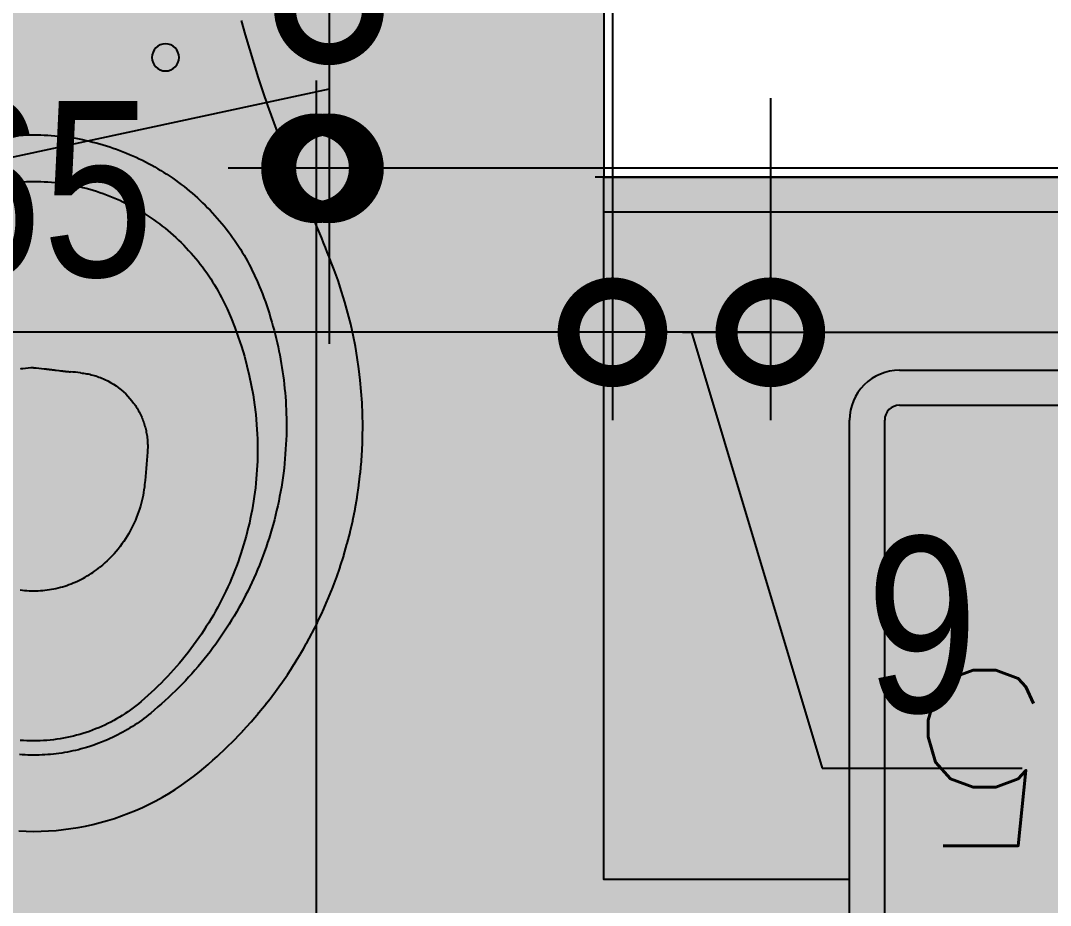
# Model space of a CAD drawing. Header units: metres. Extents: x -23 to 570, y -25 to 184.
# Drawn here: x 83.563 to 84.149, y 2.43 to 2.934 of the extents above; entities that cross this region are included whole.
import ezdxf

# ---------------------------------------------------------------- set-up
doc = ezdxf.new("R2010")
doc.units = ezdxf.units.M
doc.header["$LTSCALE"] = 0.1
doc.linetypes.add('DUPLEX SUPERIOR$0$DASHEDX2', pattern=[1.5, 1, -0.5])
for name, color, linetype in [('ARQ-DIM', 2, 'Continuous'), ('DUPLEX SUPERIOR$0$1', 232, 'DUPLEX SUPERIOR$0$DASHEDX2'), ('DUPLEX SUPERIOR$0$11-DUO-ATC TORRE A$0$GG-SA0T02', 2, 'Continuous'), ('DUPLEX SUPERIOR$0$4', 2, 'Continuous'), ('DUPLEX SUPERIOR$0$ARQ-ALV ACAB', 4, 'Continuous'), ('DUPLEX SUPERIOR$0$ARQ-ALV OSSO', 5, 'Continuous'), ('DUPLEX SUPERIOR$0$ARQ-HID', 7, 'Continuous')]:
    doc.layers.add(name, color=color, linetype=linetype)
doc.layers.add('DUPLEX SUPERIOR$0$ARQ-FORRO', color=9, linetype='Continuous', lineweight=5)
doc.styles.add('Adesa', font='ARIALN.TTF')
doc.styles.add('DUPLEX SUPERIOR$0$11-DUO-ATC TORRE A$0$09_GGP274BSSAAPTELHT1$0$GG-STYLE', font='romans.shx')
doc.dimstyles.new('ADESA 1-0050', dxfattribs={"dimtxt": 0.1, "dimasz": 0.1, "dimexe": 0.05, "dimexo": 0.05, "dimgap": 0.03, "dimtad": 1, "dimdec": 1, "dimlfac": 100, "dimzin": 12, "dimtxsty": 'Adesa', "dimblk": 'DOTSMALL', "dimcen": 1, "dimdle": 0.05, "dimclrd": 1, "dimclre": 1, "dimclrt": 256, "dimazin": 3, "dimtm": 1e-09, "dimtfac": 1, "dimtdec": 1, "dimtmove": 1, "dimatfit": 0, "dimldrblk": 'DOTSMALL', "dimfxl": 0.8, "dimtvp": 2, "dimtolj": 1, "dimtzin": 0, "dimarcsym": 0})

# ---------------------------------------------------------------- blocks, each defined once
blk = doc.blocks.new('DUPLEX SUPERIOR$0$ARQ-HID-BACIA CX')
for points in [[(-0.6624, 0.00852), (-0.66258, 0.00426), (-0.66264, 0), (-0.66258, -0.00426), (-0.6624, -0.00852), (-0.66209, -0.01277), (-0.66166, -0.01701), (-0.66111, -0.02123), (-0.66043, -0.02544), (-0.65964, -0.02963), (-0.65872, -0.0338), (-0.65769, -0.03793), (-0.65653, -0.04204), (-0.65526, -0.04611), (-0.65388, -0.05014), (-0.65238, -0.05413), (-0.65076, -0.05808), (-0.64903, -0.06198), (-0.64719, -0.06583), (-0.64524, -0.06963), (-0.64319, -0.07337), (-0.64103, -0.07705), (-0.63876, -0.08067), (-0.63639, -0.08422), (-0.63393, -0.08771), (-0.63136, -0.09112), (-0.6287, -0.09446), (-0.62662, -0.09695), (-0.62452, -0.09942), (-0.62429, -0.09969), (-0.62215, -0.10213), (-0.61998, -0.10453), (-0.61974, -0.1048), (-0.6153, -0.10953), (-0.61505, -0.10978), (-0.61049, -0.11439), (-0.61024, -0.11464), (-0.6079, -0.1169), (-0.60554, -0.11913), (-0.60529, -0.11937), (-0.60048, -0.12373), (-0.60022, -0.12397), (-0.5953, -0.1282), (-0.59502, -0.12842), (-0.59252, -0.13049), (-0.58999, -0.13252), (-0.58971, -0.13274), (-0.58716, -0.13474), (-0.58457, -0.1367), (-0.58429, -0.13691), (-0.58168, -0.13884), (-0.57904, -0.14074), (-0.57876, -0.14094), (-0.5761, -0.1428), (-0.57341, -0.14462), (-0.57312, -0.14482), (-0.57041, -0.1466), (-0.56767, -0.14835), (-0.56738, -0.14854), (-0.56462, -0.15025), (-0.56185, -0.15192), (-0.56154, -0.15211), (-0.55874, -0.15374), (-0.55592, -0.15534), (-0.55561, -0.15552), (-0.54991, -0.15859), (-0.54959, -0.15876), (-0.54671, -0.16024), (-0.54381, -0.16169), (-0.54348, -0.16185), (-0.53764, -0.16461), (-0.5373, -0.16477), (-0.53138, -0.16737), (-0.53103, -0.16752), (-0.52506, -0.16996), (-0.5247, -0.1701), (-0.51866, -0.17238), (-0.5183, -0.17251), (-0.51221, -0.17462), (-0.51184, -0.17475), (-0.5057, -0.17669), (-0.50533, -0.1768), (-0.49913, -0.17858), (-0.49875, -0.17869), (-0.49251, -0.1803), (-0.49214, -0.18039), (-0.48586, -0.18183), (-0.48548, -0.18191), (-0.47915, -0.18319), (-0.47878, -0.18326), (-0.47243, -0.18436), (-0.47204, -0.18442), (-0.46566, -0.18535), (-0.46528, -0.1854), (-0.45888, -0.18615), (-0.4585, -0.18619), (-0.45528, -0.1865), (-0.45207, -0.18677), (-0.4517, -0.1868), (-0.44526, -0.18721), (-0.44488, -0.18723), (-0.44165, -0.18736), (-0.43843, -0.18746), (-0.43806, -0.18747), (-0.43155, -0.18753), (-0.42506, -0.18742), (-0.41858, -0.18716), (-0.41211, -0.18672), (-0.40566, -0.18612), (-0.39923, -0.18536), (-0.39282, -0.18444), (-0.38645, -0.18335), (-0.3801, -0.18211), (-0.37379, -0.1807), (-0.36751, -0.17913), (-0.36128, -0.1774), (-0.35509, -0.17551), (-0.34895, -0.17347), (-0.34286, -0.17126), (-0.33812, -0.16942, 0.011149), (-0.29584, -0.15194), (-0.28804, -0.14857), (-0.28026, -0.14532), (-0.27251, -0.14221), (-0.26479, -0.13922), (-0.25707, -0.13635), (-0.24931, -0.13356), (-0.24148, -0.13086), (-0.23351, -0.12822), (-0.22532, -0.12562), (-0.21715, -0.12313), (-0.20903, -0.12077), (-0.2008, -0.11849)], [(-0.39861, 0, 0.006359), (-0.39916, 0.00607), (-0.39919, 0.00636), (-0.39922, 0.00664), (-0.39928, 0.00718), (-0.39931, 0.00746)], [(-0.39861, 0, -0.006359), (-0.39916, -0.00607), (-0.39919, -0.00636), (-0.39922, -0.00664), (-0.39928, -0.00718), (-0.39931, -0.00746), (-0.39934, -0.00773), (-0.39941, -0.00829), (-0.39944, -0.00857), (-0.3995, -0.00912), (-0.39954, -0.0094), (-0.3996, -0.00997), (-0.39964, -0.01025), (-0.39971, -0.01083), (-0.39982, -0.01169), (-0.39989, -0.01228), (-0.39997, -0.01288), (-0.40016, -0.01436), (-0.40028, -0.01536), (-0.40035, -0.01588), (-0.40041, -0.01639), (-0.40047, -0.01691), (-0.40053, -0.0174), (-0.40059, -0.01789), (-0.40065, -0.01839), (-0.4007, -0.01889), (-0.40076, -0.01939), (-0.40081, -0.0199), (-0.40087, -0.02042), (-0.40092, -0.02094)], [(-0.40149, -0.02671, 0.000598), (-0.40092, -0.02094)], [(-0.40149, -0.02671), (-0.40159, -0.0276), (-0.4017, -0.02846), (-0.40183, -0.02933), (-0.40198, -0.0302), (-0.40215, -0.03107), (-0.40234, -0.03195), (-0.40254, -0.03282), (-0.40277, -0.0337), (-0.40302, -0.03457), (-0.40328, -0.03544), (-0.40357, -0.03631), (-0.40387, -0.03718), (-0.40419, -0.03804), (-0.40453, -0.0389), (-0.40489, -0.03975), (-0.40527, -0.04059), (-0.40608, -0.04225), (-0.40696, -0.04387), (-0.40791, -0.04545), (-0.40892, -0.04698), (-0.40999, -0.04845), (-0.41111, -0.04987), (-0.41228, -0.05123), (-0.4135, -0.05252), (-0.41475, -0.05374), (-0.41604, -0.0549), (-0.41736, -0.05598), (-0.4187, -0.057), (-0.41943, -0.05751), (-0.42015, -0.058), (-0.42087, -0.05847), (-0.42159, -0.05892), (-0.42232, -0.05935), (-0.42305, -0.05976), (-0.42378, -0.06016), (-0.42452, -0.06054), (-0.42525, -0.0609), (-0.426, -0.06124), (-0.42674, -0.06157), (-0.42749, -0.06189), (-0.42824, -0.06219), (-0.429, -0.06247), (-0.42976, -0.06274), (-0.43052, -0.063), (-0.43129, -0.06323), (-0.43207, -0.06346), (-0.43284, -0.06367), (-0.43363, -0.06386), (-0.43441, -0.06404), (-0.43521, -0.06421), (-0.43601, -0.06436), (-0.43681, -0.06449), (-0.43762, -0.06461), (-0.43843, -0.06472), (-0.43925, -0.06481), (-0.44008, -0.06488), (-0.44091, -0.06494), (-0.44175, -0.06498), (-0.4426, -0.065), (-0.44358, -0.06501, -0.016113), (-0.44664, -0.06489, -0.008966), (-0.46513, -0.06327), (-0.46667, -0.06309), (-0.4682, -0.06287), (-0.46974, -0.06262), (-0.47128, -0.06234), (-0.47283, -0.06202), (-0.47439, -0.06166), (-0.47595, -0.06126), (-0.47751, -0.06082), (-0.47908, -0.06034), (-0.48064, -0.05982), (-0.48221, -0.05926), (-0.48377, -0.05866), (-0.48534, -0.05802), (-0.48689, -0.05734), (-0.48844, -0.05661), (-0.48999, -0.05584), (-0.49152, -0.05503), (-0.49304, -0.05417), (-0.49455, -0.05328), (-0.49605, -0.05233), (-0.49753, -0.05135), (-0.49898, -0.05033), (-0.50042, -0.04926), (-0.50184, -0.04815), (-0.50323, -0.047), (-0.50459, -0.04581), (-0.50593, -0.04458), (-0.50724, -0.04331), (-0.50852, -0.042), (-0.50976, -0.04065), (-0.51097, -0.03926), (-0.5122, -0.03777)]]:
    blk.add_lwpolyline(points, format="xyb")
for points in [[(-0.26619, 0.00802), (-0.26609, 0.00602), (-0.26601, 0.00401), (-0.26593, 0.00201), (-0.26586, 0), (-0.26593, -0.00201), (-0.26601, -0.00401), (-0.26609, -0.00602), (-0.26619, -0.00802), (-0.2663, -0.01003), (-0.26644, -0.01203), (-0.2666, -0.01403), (-0.2668, -0.01603), (-0.26702, -0.01802), (-0.26729, -0.02001), (-0.26759, -0.02199), (-0.26792, -0.02398), (-0.26828, -0.02595), (-0.26868, -0.02792), (-0.2691, -0.02988), (-0.26955, -0.03184), (-0.27003, -0.03379), (-0.27054, -0.03573), (-0.27107, -0.03767), (-0.27163, -0.0396), (-0.27221, -0.04152), (-0.27282, -0.04343), (-0.27346, -0.04533), (-0.27413, -0.04723), (-0.27482, -0.04911), (-0.27554, -0.05098), (-0.27629, -0.05285), (-0.27707, -0.0547), (-0.27787, -0.05654), (-0.2787, -0.05837), (-0.27956, -0.06018), (-0.28044, -0.06199), (-0.28135, -0.06378), (-0.28228, -0.06555), (-0.28324, -0.06732), (-0.28423, -0.06907), (-0.28523, -0.0708), (-0.28627, -0.07252), (-0.28733, -0.07423), (-0.28841, -0.07592), (-0.28952, -0.07759), (-0.29065, -0.07925), (-0.29181, -0.08089), (-0.29299, -0.08252), (-0.29419, -0.08413), (-0.29542, -0.08572), (-0.29667, -0.08729), (-0.29794, -0.08884), (-0.29923, -0.09038), (-0.30055, -0.09189), (-0.30188, -0.09339), (-0.30324, -0.09487), (-0.30462, -0.09633), (-0.30602, -0.09777), (-0.30744, -0.09918), (-0.30888, -0.10058), (-0.31035, -0.10196), (-0.31183, -0.10331), (-0.31333, -0.10464), (-0.31485, -0.10595), (-0.31639, -0.10724), (-0.31795, -0.10851), (-0.31952, -0.10975), (-0.32112, -0.11097), (-0.32273, -0.11217), (-0.32435, -0.11335), (-0.32599, -0.11451), (-0.32765, -0.11564), (-0.32933, -0.11675), (-0.33102, -0.11783), (-0.33272, -0.11889), (-0.33445, -0.11992), (-0.33619, -0.12092), (-0.33794, -0.12189), (-0.33972, -0.12283), (-0.34151, -0.12374), (-0.34331, -0.12462), (-0.34512, -0.12547), (-0.34695, -0.12631), (-0.34878, -0.12713), (-0.35062, -0.12794), (-0.35246, -0.12874), (-0.3543, -0.12953), (-0.35656, -0.13038), (-0.35882, -0.13123), (-0.36109, -0.13205), (-0.36336, -0.13284), (-0.36565, -0.13361), (-0.36795, -0.13434), (-0.37026, -0.13505), (-0.37257, -0.13573), (-0.37489, -0.13639), (-0.37722, -0.13702), (-0.37956, -0.13763), (-0.3819, -0.13821), (-0.38425, -0.13876), (-0.38661, -0.13928), (-0.38897, -0.13978), (-0.39133, -0.14025), (-0.3937, -0.14069), (-0.39608, -0.14111), (-0.39846, -0.1415), (-0.40085, -0.14186), (-0.40324, -0.1422), (-0.40563, -0.14251), (-0.40803, -0.14279), (-0.41042, -0.14304), (-0.41283, -0.14327), (-0.41523, -0.14347), (-0.41764, -0.14364), (-0.42005, -0.14378), (-0.42246, -0.1439), (-0.42487, -0.14399), (-0.42728, -0.14405), (-0.42969, -0.14408), (-0.4321, -0.14408), (-0.43451, -0.14406), (-0.43693, -0.14403), (-0.43964, -0.14389), (-0.44235, -0.14375), (-0.44506, -0.14359), (-0.44777, -0.14341), (-0.45047, -0.14321), (-0.45318, -0.14297), (-0.45588, -0.1427), (-0.45857, -0.14238), (-0.46126, -0.14202), (-0.46395, -0.14162), (-0.46663, -0.14119), (-0.4693, -0.14071), (-0.47197, -0.14021), (-0.47463, -0.13967), (-0.47728, -0.1391), (-0.47993, -0.13849), (-0.48257, -0.13786), (-0.4852, -0.13719), (-0.48782, -0.13649), (-0.49043, -0.13575), (-0.49304, -0.13498), (-0.49563, -0.13418), (-0.49821, -0.13334), (-0.50078, -0.13247), (-0.50334, -0.13157), (-0.50589, -0.13064), (-0.50843, -0.12967), (-0.51095, -0.12867), (-0.51346, -0.12763), (-0.51596, -0.12657), (-0.51844, -0.12547), (-0.52091, -0.12435), (-0.52336, -0.12319), (-0.5258, -0.122), (-0.52822, -0.12077), (-0.53063, -0.11952), (-0.53302, -0.11824), (-0.5354, -0.11692), (-0.53775, -0.11558), (-0.5401, -0.11421), (-0.54242, -0.1128), (-0.54472, -0.11137), (-0.54701, -0.10991), (-0.54928, -0.10842), (-0.55152, -0.10689), (-0.55375, -0.10534), (-0.55596, -0.10377), (-0.55814, -0.10216), (-0.56031, -0.10052), (-0.56246, -0.09886), (-0.56458, -0.09717), (-0.56668, -0.09546), (-0.56876, -0.09372), (-0.57083, -0.09195), (-0.57286, -0.09016), (-0.57488, -0.08834), (-0.57687, -0.0865), (-0.57884, -0.08463), (-0.58078, -0.08273), (-0.58268, -0.0808), (-0.58456, -0.07884), (-0.58641, -0.07685), (-0.58823, -0.07485), (-0.59003, -0.07282), (-0.59182, -0.07079), (-0.59359, -0.06875), (-0.59537, -0.0667), (-0.59636, -0.06544), (-0.59736, -0.06416), (-0.59835, -0.06288), (-0.59931, -0.06159), (-0.60025, -0.06028), (-0.60116, -0.05896), (-0.60206, -0.05762), (-0.60292, -0.05627), (-0.60377, -0.05491), (-0.6046, -0.05353), (-0.60541, -0.05214), (-0.6062, -0.05074), (-0.60696, -0.04933), (-0.60771, -0.04791), (-0.60843, -0.04647), (-0.60913, -0.04502), (-0.60981, -0.04357), (-0.61046, -0.0421), (-0.61112, -0.04055), (-0.61187, -0.03871), (-0.6127, -0.03657), (-0.61351, -0.03429), (-0.61424, -0.0321), (-0.61483, -0.03021), (-0.6153, -0.02859), (-0.61573, -0.02704), (-0.61613, -0.02548), (-0.61651, -0.02392), (-0.61686, -0.02236), (-0.61719, -0.02078), (-0.6175, -0.01921), (-0.61778, -0.01763), (-0.61804, -0.01604), (-0.61827, -0.01445), (-0.61848, -0.01286), (-0.61867, -0.01126), (-0.61883, -0.00966), (-0.61896, -0.00806), (-0.61907, -0.00646), (-0.61914, -0.00485), (-0.6192, -0.00323), (-0.61924, -0.00161), (-0.61927, 0), (-0.61924, 0.00161), (-0.6192, 0.00323), (-0.61914, 0.00485), (-0.61907, 0.00646), (-0.61896, 0.00806)], [(-0.29274, 0.00808), (-0.29261, 0.00607), (-0.29252, 0.00404), (-0.29247, 0.00202), (-0.29245, 0), (-0.29247, -0.00202), (-0.29252, -0.00404), (-0.29261, -0.00607), (-0.29274, -0.00808), (-0.2929, -0.0101), (-0.29309, -0.01212), (-0.29332, -0.01413), (-0.29359, -0.01613), (-0.29389, -0.01813), (-0.29422, -0.02013), (-0.29459, -0.02212), (-0.29499, -0.0241), (-0.29542, -0.02608), (-0.29589, -0.02805), (-0.2964, -0.03001), (-0.29693, -0.03196), (-0.2975, -0.0339), (-0.2981, -0.03583), (-0.29874, -0.03776), (-0.2994, -0.03967), (-0.3001, -0.04157), (-0.30083, -0.04346), (-0.3016, -0.04534), (-0.30239, -0.0472), (-0.30322, -0.04906), (-0.30407, -0.05089), (-0.30496, -0.05272), (-0.30588, -0.05453), (-0.30683, -0.05632), (-0.3078, -0.0581), (-0.30881, -0.05986), (-0.30985, -0.06161), (-0.31092, -0.06334), (-0.31201, -0.06505), (-0.31314, -0.06674), (-0.31429, -0.06842), (-0.31547, -0.07008), (-0.31668, -0.07172), (-0.31792, -0.07333), (-0.31918, -0.07493), (-0.32047, -0.07651), (-0.32179, -0.07807), (-0.32313, -0.0796), (-0.3245, -0.08112), (-0.32589, -0.08261), (-0.32732, -0.08408), (-0.32876, -0.08552), (-0.33023, -0.08694), (-0.33173, -0.08834), (-0.33324, -0.08972), (-0.33479, -0.09107), (-0.33635, -0.09239), (-0.33794, -0.09369), (-0.33955, -0.09496), (-0.34118, -0.09621), (-0.34284, -0.09743), (-0.34451, -0.09862), (-0.34621, -0.09978), (-0.34792, -0.10092), (-0.34966, -0.10203), (-0.35142, -0.10311), (-0.35319, -0.10416), (-0.35499, -0.10518), (-0.3568, -0.10617), (-0.35863, -0.10713), (-0.36048, -0.10807), (-0.36234, -0.10897), (-0.36513, -0.11024), (-0.3704, -0.11253), (-0.37573, -0.11465), (-0.3811, -0.11662), (-0.38652, -0.11843), (-0.39198, -0.12008), (-0.39747, -0.12156), (-0.40299, -0.12289), (-0.40854, -0.12405), (-0.4141, -0.12505), (-0.41969, -0.12588), (-0.42529, -0.12655), (-0.43089, -0.12705), (-0.4365, -0.12739), (-0.43904, -0.12749), (-0.44157, -0.12756), (-0.44411, -0.12759), (-0.44664, -0.12759), (-0.44918, -0.12756), (-0.45172, -0.12749), (-0.45426, -0.12738), (-0.4568, -0.12725), (-0.45934, -0.12707), (-0.46187, -0.12687), (-0.46441, -0.12663), (-0.46694, -0.12636), (-0.46947, -0.12605), (-0.472, -0.12571), (-0.47452, -0.12533), (-0.47704, -0.12492), (-0.47955, -0.12447), (-0.48206, -0.12399), (-0.48456, -0.12348), (-0.48706, -0.12293), (-0.48955, -0.12235), (-0.49203, -0.12174), (-0.49451, -0.12109), (-0.49697, -0.1204), (-0.49943, -0.11968), (-0.50188, -0.11893), (-0.50432, -0.11815), (-0.50675, -0.11733), (-0.50917, -0.11648), (-0.51157, -0.11559), (-0.51397, -0.11467), (-0.51635, -0.11372), (-0.51872, -0.11274), (-0.52108, -0.11172), (-0.52343, -0.11067), (-0.52576, -0.10959), (-0.52808, -0.10847), (-0.53038, -0.10732), (-0.53266, -0.10615), (-0.53493, -0.10493), (-0.53719, -0.10369), (-0.53943, -0.10242), (-0.54165, -0.10112), (-0.54385, -0.09978), (-0.54604, -0.09841), (-0.5482, -0.09702), (-0.55035, -0.09559), (-0.55248, -0.09414), (-0.55459, -0.09265), (-0.55668, -0.09114), (-0.55875, -0.0896), (-0.56079, -0.08802), (-0.56282, -0.08642), (-0.56482, -0.0848), (-0.5668, -0.08314), (-0.56876, -0.08146), (-0.5707, -0.07975), (-0.57261, -0.07801), (-0.5745, -0.07625), (-0.57637, -0.07446), (-0.57821, -0.07265), (-0.58003, -0.07081), (-0.58182, -0.06894), (-0.58359, -0.06705), (-0.58533, -0.06514), (-0.58704, -0.0632), (-0.58873, -0.06124), (-0.58995, -0.05979), (-0.59113, -0.0583), (-0.59229, -0.0568), (-0.59341, -0.05526), (-0.5945, -0.05371), (-0.59557, -0.05213), (-0.5966, -0.05054), (-0.59759, -0.04892), (-0.59856, -0.04728), (-0.59949, -0.04562), (-0.60038, -0.04395), (-0.60125, -0.04225), (-0.60208, -0.04054), (-0.60287, -0.03881), (-0.60363, -0.03707), (-0.60435, -0.03531), (-0.60504, -0.03353), (-0.60569, -0.03175), (-0.60631, -0.02994), (-0.60689, -0.02813), (-0.60743, -0.02631), (-0.60794, -0.02447), (-0.60841, -0.02263), (-0.60884, -0.02077), (-0.60923, -0.01891), (-0.60959, -0.01704), (-0.60991, -0.01517), (-0.61019, -0.01328), (-0.61044, -0.0114), (-0.61065, -0.0095), (-0.61082, -0.00761), (-0.61095, -0.00571), (-0.61104, -0.00381), (-0.6111, -0.0019), (-0.61112, 0), (-0.6111, 0.0019), (-0.61104, 0.00381), (-0.61095, 0.00571), (-0.61082, 0.00761)], [(-0.52514, 0.00769), (-0.52529, 0.00642), (-0.52541, 0.00515), (-0.52551, 0.00387), (-0.52558, 0.0026), (-0.52562, 0.00132), (-0.52564, 0), (-0.52562, -0.00132), (-0.52558, -0.0026), (-0.52551, -0.00387), (-0.52541, -0.00515), (-0.52529, -0.00642), (-0.52514, -0.00769), (-0.52496, -0.00895), (-0.52475, -0.01022), (-0.52452, -0.01148), (-0.52425, -0.01274), (-0.52396, -0.01399), (-0.52365, -0.01523), (-0.5233, -0.01647), (-0.52293, -0.01771), (-0.52254, -0.01893), (-0.52211, -0.02015), (-0.52167, -0.02135), (-0.52119, -0.02255), (-0.52069, -0.02373), (-0.52017, -0.02491), (-0.51962, -0.02606), (-0.51905, -0.02721), (-0.51845, -0.02834), (-0.51784, -0.02946), (-0.5172, -0.03055), (-0.51654, -0.03164), (-0.51587, -0.0327), (-0.51517, -0.03375), (-0.51446, -0.03478), (-0.51373, -0.03579), (-0.51298, -0.03678), (-0.5122, -0.03778)]]:
    blk.add_lwpolyline(points)
at = {"ltscale": 0.0005513}
blk.add_lwpolyline([(-0.39861, 0), (-0.3985, 0)], dxfattribs=at)
blk.add_lwpolyline([(-0.21411, -0.07516, 1), (-0.22955, -0.07516, 1)], format="xyb", close=True)
blk = doc.blocks.new('DUPLEX SUPERIOR$0$ARQ-HID-CUBA Q')
for points in [[(-0.1816, 0), (0.1816, 0)], [(-0.1816, -0.11), (0.1816, -0.11)], [(-0.1816, -0.13), (0.1816, -0.13)], [(-0.21, -0.5016), (-0.21, -0.1384)], [(-0.19, -0.5016), (-0.19, -0.1384)], [(-0.21, -0.4), (-0.31, -0.4)]]:
    blk.add_lwpolyline(points)
for radius in [0.0284, 0.0084]:
    blk.add_arc((-0.1816, -0.1384), radius, 90, 180)
blk = doc.blocks.new('DUPLEX SUPERIOR$0$planta duplex inferior tipo 1')
at = {"layer": 'DUPLEX SUPERIOR$0$ARQ-FORRO'}
h = blk.add_hatch(color=256, dxfattribs=at)
h.dxf.hatch_style = 1
h.paths.add_polyline_path([(4.63491, 1.45), (6.05497, 1.45), (6.05497, 0.35991), (5.27493, 0.35991), (5.27493, 0.06991), (4.63491, 0.06991)])
at = {"layer": 'DUPLEX SUPERIOR$0$ARQ-ALV ACAB'}
blk.add_lwpolyline([(4.46491, 1.575), (4.46498, 1.60497), (4.63498, 1.60497), (4.63491, 1.55), (4.68493, 1.55), (4.68493, 1.45), (4.63491, 1.45), (4.63491, 0.06991), (5.27493, 0.06991), (5.27493, 0.35991), (6.05497, 0.35991), (6.05497, 1.45), (5.35493, 1.45), (5.35493, 1.55), (6.20497, 1.55), (6.20497, 0.06991)], dxfattribs=at)
at = {"layer": 'DUPLEX SUPERIOR$0$ARQ-ALV OSSO'}
blk.add_lwpolyline([(5.39489, 1.545), (5.35989, 1.545), (5.35989, 1.455), (6.05997, 1.455), (6.05997, 0.35491), (5.27993, 0.35491), (5.27993, 0.06491), (4.62991, 0.06491), (4.62991, 1.455), (4.67993, 1.455), (4.67993, 1.545), (4.62991, 1.545)], dxfattribs=at)
at = {"layer": 'DUPLEX SUPERIOR$0$ARQ-FORRO'}
blk.add_lwpolyline([(4.63491, 1.45), (6.05497, 1.45), (6.05497, 0.35991), (5.27493, 0.35991), (5.27493, 0.06991), (4.63491, 0.06991)], close=True, dxfattribs=at)
at = {"layer": 'DUPLEX SUPERIOR$0$ARQ-HID'}
for points in [[(6.05497, 0.76), (6.05497, 0.35991), (5.26993, 0.35991)], [(5.41493, 0.75991), (5.27493, 0.75991), (5.27493, 0.35991), (6.05497, 0.35991), (6.05497, 0.75991), (5.83493, 0.75991)], [(6.03497, 0.75991), (6.03497, 0.37991), (5.27493, 0.37991)]]:
    blk.add_lwpolyline(points, dxfattribs=at)
at = {"layer": 'DUPLEX SUPERIOR$0$ARQ-HID', "xscale": -1, "rotation": 180}
blk.add_blockref('DUPLEX SUPERIOR$0$ARQ-HID-CUBA Q', (5.62493, 0.35991, 0), dxfattribs=at)
at = {"layer": 'DUPLEX SUPERIOR$0$ARQ-HID', "lineweight": -2, "extrusion": (0, 0, -1), "zscale": -1, "rotation": 270}
blk.add_blockref('DUPLEX SUPERIOR$0$ARQ-HID-BACIA CX', (-4.94993, 0.06991, 0), dxfattribs=at)
blk = doc.blocks.new('DUPLEX SUPERIOR$0$EST-LO-012-BAR-R00')
at = {"layer": 'DUPLEX SUPERIOR$0$4'}
h = blk.add_hatch(color=8, dxfattribs=at)
h.dxf.hatch_style = 1
h.paths.add_polyline_path([(-1094.500883, 35.997145), (-1113.500883, 35.997145), (-1113.500883, -14.002855), (-1094.500883, -14.002855)])
h.paths.add_polyline_path([(-786.000061, 35.997145), (-805.000061, 35.997145), (-805.000061, -14.002855), (-786.000061, -14.002855)])
h.paths.add_polyline_path([(-980.00031, -99.999277), (-993.00031, -99.999277), (-993.00031, -232), (-1239.500379, -232), (-1239.500379, -245), (-980.00031, -245)])
h.paths.add_polyline_path([(-980.00031, -396.003386), (-1239.500379, -396.003386), (-1239.500379, -409.003386), (-993.00031, -409.003386), (-993.00031, -541.004109), (-980.00031, -541.004109)])
h.paths.add_polyline_path([(-1534.999687, -396.002061), (-1547.999687, -396.002061), (-1547.999687, -566.99002), (-1534.999687, -566.99002), (-1534.999687, -458.002855), (-1532.999904, -458.002855), (-1532.999904, -445.003037), (-1534.999687, -445.003037)])
h.paths.add_polyline_path([(-2548.999343, 77.001566), (-2561.999343, 77.001566), (-2561.999343, -195.998214), (-2399.510997, -195.998214), (-2399.510997, -182.998214), (-2548.999343, -182.998214)], flags=17)
h.paths.add_polyline_path([(-2548.999822, -458.004942), (-2399.510997, -458.004942), (-2399.510997, -445.004942), (-2561.999822, -445.004942), (-2561.999822, -718.004952), (-2548.999822, -718.004952)], flags=17)
h.paths.add_polyline_path([(280.995777, -409.003386), (459.996043, -409.003386), (459.996043, -396.003386), (280.995777, -396.003386)])
h.paths.add_polyline_path([(1014.995404, -718.004952), (1027.995404, -718.004952), (1027.995404, -566.99002), (1014.995404, -566.99002)])
h.paths.add_polyline_path([(865.506331, -458.001482), (1012.995404, -458.001482), (1012.995404, -444.99002), (865.506331, -444.99002)])
h.paths.add_polyline_path([(865.506331, -196.001904), (1012.995156, -196.001904), (1012.995156, -183.00198), (865.506331, -183.00198)])
h.paths.add_polyline_path([(1014.995156, -74.001904), (1027.995156, -74.001904), (1027.995156, 77.000887), (1014.995156, 77.000887)])
h.paths.add_polyline_path([(280.995777, -245), (459.996043, -245), (459.996043, -232.000209), (280.995777, -232.000209)])
h.paths.add_polyline_path([(-57.501936, -245), (0, -245), (0, -225.996934), (-57.501936, -225.996934)])
h.paths.add_polyline_path([(-980.00031, -245), (-801.000061, -245), (-801.000061, -232), (-980.00031, -232)])
h.paths.add_polyline_path([(-980.00031, -409.003177), (-801.000061, -409.003177), (-801.000061, -395.999165), (-980.00031, -395.999165)])
h.paths.add_polyline_path([(-1547.999687, -74.000884), (-1534.999687, -74.000884), (-1534.999687, 77.000932), (-1547.999687, 77.000932)])
h.paths.add_polyline_path([(-1532.999687, -196.000349), (-1385.510847, -196.000349), (-1385.510847, -183.000531), (-1532.999687, -183.000531)])
h.paths.add_polyline_path([(-1547.999904, -718.004976), (-1534.999687, -718.004976), (-1534.999687, -566.99002), (-1547.999904, -566.99002)])
h.paths.add_polyline_path([(-1532.999904, -458.002855), (-1385.510832, -458.002855), (-1385.510832, -445.003037), (-1532.999904, -445.003037)])
h.paths.add_polyline_path([(-1548.000663, -396.002061), (-2253.500545, -396.002061), (-2253.500545, -409.001685), (-2008.001965, -409.001685), (-2008.001965, -540.996579), (-1995.001777, -540.996579), (-1995.001777, -409.00183), (-1548.000663, -409.00183)])
h.paths.add_polyline_path([(1245.999783, -327.001694), (1689.007686, -327.001694), (1689.007686, -314.001694), (1245.999783, -314.001694)])
h.paths.add_polyline_path([(-249.004459, -245.001553), (-236.004459, -245.001553), (-236.004459, -0.001553), (-249.004459, -0.001553)])
h.paths.add_polyline_path([(-1548.000446, -245.001325), (-1548.000446, -232.001024), (-1995.001965, -232.001024), (-1995.001965, -100.000624), (-2008.001965, -100.000624), (-2008.001965, -232.001325), (-2253.500545, -232.001325), (-2253.500545, -245.001325)])
h.paths.add_polyline_path([(-3223.007243, -327.001694), (-2779.99934, -327.001694), (-2779.99934, -314.001694), (-3223.007243, -314.001694)])
h.paths.add_polyline_path([(1015.01125, -327.001694), (1155.51125, -327.001694), (1155.51125, -314.001694), (1015.01125, -314.001694)])
h.paths.add_polyline_path([(-2689.510807, -327.001694), (-2549.010807, -327.001694), (-2549.010807, -314.001694), (-2689.510807, -314.001694)])
h.paths.add_polyline_path([(-3223.007243, -72.001699), (-3208.007243, -72.001699), (-3208.007243, -42.001699), (-3223.007243, -42.001699)])
h.paths.add_polyline_path([(-2962.007243, -72.001699), (-2947.007243, -72.001699), (-2947.007243, -42.001699), (-2962.007243, -42.001699)])
h.paths.add_polyline_path([(1413.007686, -72.001699), (1428.007686, -72.001699), (1428.007686, -42.001699), (1413.007686, -42.001699)])
h.paths.add_polyline_path([(1674.007686, -72.001699), (1689.007686, -72.001699), (1689.007686, -42.001699), (1674.007686, -42.001699)])
h.paths.add_polyline_path([(-3223.007243, -599.001687), (-3208.007243, -599.001687), (-3208.007243, -569.001687), (-3223.007243, -569.001687)])
h.paths.add_polyline_path([(-2962.007243, -599.001687), (-2947.007243, -599.001687), (-2947.007243, -569.001687), (-2962.007243, -569.001687)])
h.paths.add_polyline_path([(1413.007686, -599.001687), (1428.007686, -599.001687), (1428.007686, -569.001687), (1413.007686, -569.001687)])
h.paths.add_polyline_path([(1674.007686, -599.001687), (1689.007686, -599.001687), (1689.007686, -569.001687), (1674.007686, -569.001687)])
edge = h.paths.add_edge_path()
edge.add_line((-2399.510997, -445.004942), (-2561.999822, -445.004942))
edge.add_line((-2561.999822, -445.004942), (-2561.999822, -718.004952))
edge.add_line((-2561.999822, -718.004952), (-2548.999822, -718.004952))
edge.add_line((-2548.999822, -718.004952), (-2548.999822, -458.004942))
edge.add_line((-2548.999822, -458.004942), (-2399.510997, -458.004942))
edge.add_line((-2399.510997, -458.004942), (-2399.510997, -445.005172))
edge.add_line((-2561.999343, 77.001566), (-2561.999343, -195.998214))
edge.add_line((-2561.999343, -195.998214), (-2399.510997, -195.998214))
edge.add_line((-2399.510997, -195.998214), (-2399.510997, -182.998214))
edge.add_line((-2399.510997, -182.998214), (-2548.999343, -182.998214))
edge.add_line((-2548.999343, -182.998214), (-2548.999343, 77.001566))
edge.add_line((-2548.999343, 77.001566), (-2561.999822, 77.001566))
h.paths.add_polyline_path([(-1109.165788, -62.830897), (-1109.165788, -3.910365), (-1132.141572, -3.910365), (-1132.141572, -62.830897)], flags=9)
blk = doc.blocks.new('DUPLEX SUPERIOR$0$A$Caf7fc141')
at = {"layer": 'DUPLEX SUPERIOR$0$11-DUO-ATC TORRE A$0$GG-SA0T02', "style": 'DUPLEX SUPERIOR$0$11-DUO-ATC TORRE A$0$09_GGP274BSSAAPTELHT1$0$GG-STYLE'}
blk.add_text('GR-15', height=0.1, dxfattribs=at).set_placement((15.34034, -5.52423, 0.00491))
blk = doc.blocks.new('DUPLEX SUPERIOR')
at = {"linetype": 'Continuous', "xscale": 0.01, "yscale": 0.01, "zscale": 0.01}
blk.add_blockref('DUPLEX SUPERIOR$0$EST-LO-012-BAR-R00', (0, 0), dxfattribs=at)
at = {"layer": 'DUPLEX SUPERIOR$0$1'}
blk.add_blockref('DUPLEX SUPERIOR$0$A$Caf7fc141', (0.12995, 2.96001), dxfattribs=at)
at = {"layer": 'DUPLEX SUPERIOR$0$ARQ-HID', "xscale": -1}
blk.add_blockref('DUPLEX SUPERIOR$0$planta duplex inferior tipo 1', (21.37996, -3.20494, 0), dxfattribs=at)
blk = doc.blocks.new('_DotSmall')
at = {"color": 0, "linetype": 'ByBlock', "const_width": 0.5}
blk.add_lwpolyline([(-0.0625, 0, 1), (0.0625, 0, 1)], format="xyb", close=True, dxfattribs=at)
blk = doc.blocks.new('*D606')
at = {"layer": 'ARQ-DIM', "color": 1, "lineweight": -2, "transparency": 16777216}
for p, q in [((83.7383, 3.19003), (83.7383, 2.89003)), ((83.83984, 3.14003), (83.6883, 3.14003)), ((83.93997, 2.94003), (83.6883, 2.94003))]:
    blk.add_line(p, q, dxfattribs=at)
at = {"layer": 'Defpoints', "color": 0, "transparency": 16777216}
for p in [(83.88984, 3.14003), (83.7383, 2.94003), (83.98997, 2.94003)]:
    blk.add_point(p, dxfattribs=at)
at = {"layer": 'ARQ-DIM', "color": 1, "lineweight": -2, "transparency": 16777216, "xscale": 0.1, "yscale": 0.1, "zscale": 0.1}
for p, rotation in [((83.7383, 3.14003), 90), ((83.7383, 2.94003), 270)]:
    blk.add_blockref('_DotSmall', p, dxfattribs=dict(at, rotation=rotation))
at = {"layer": 'ARQ-DIM', "transparency": 16777216, "insert": (83.65724, 3.04003), "char_height": 0.1, "attachment_point": 5, "rotation": 90, "style": 'Adesa'}
blk.add_mtext('\\A1;20', dxfattribs=at)
blk = doc.blocks.new('*D454')
at = {"layer": 'ARQ-DIM', "color": 1, "lineweight": -2, "transparency": 16777216}
for p, q in [((83.7383, 2.94003), (83.7383, 3.04003)), ((83.93997, 2.94003), (83.6883, 2.94003)), ((83.7383, 2.94003), (83.7383, 2.85003)), ((83.7383, 2.94003), (83.7383, 2.85003)), ((83.7383, 2.89503), (83.39201, 2.82058)), ((83.92984, 2.85003), (83.6883, 2.85003)), ((83.7383, 2.85003), (83.7383, 2.75003)), ((83.39201, 2.82058), (83.39201, 2.70662))]:
    blk.add_line(p, q, dxfattribs=at)
at = {"layer": 'Defpoints', "color": 0, "transparency": 16777216}
for p in [(83.98997, 2.94003), (83.7383, 2.85003), (83.97984, 2.85003)]:
    blk.add_point(p, dxfattribs=at)
at = {"layer": 'ARQ-DIM', "color": 1, "lineweight": -2, "transparency": 16777216, "xscale": 0.1, "yscale": 0.1, "zscale": 0.1}
for p, rotation in [((83.7383, 2.94003), 270), ((83.7383, 2.85003), 90)]:
    blk.add_blockref('_DotSmall', p, dxfattribs=dict(at, rotation=rotation))
at = {"layer": 'ARQ-DIM', "transparency": 16777216, "insert": (83.31095, 2.7636), "char_height": 0.1, "attachment_point": 5, "rotation": 90, "style": 'Adesa'}
blk.add_mtext('\\A1;9', dxfattribs=at)
blk = doc.blocks.new('*D455')
at = {"layer": 'ARQ-DIM', "color": 1, "lineweight": -2, "transparency": 16777216}
for p, q in [((83.73089, 2.90003), (83.73089, 1.69994)), ((83.92984, 2.85003), (83.68089, 2.85003)), ((83.94494, 1.74994), (83.68089, 1.74994))]:
    blk.add_line(p, q, dxfattribs=at)
at = {"layer": 'Defpoints', "color": 0, "transparency": 16777216}
for p in [(83.97984, 2.85003), (83.73089, 1.74994), (83.99494, 1.74994)]:
    blk.add_point(p, dxfattribs=at)
at = {"layer": 'ARQ-DIM', "color": 1, "lineweight": -2, "transparency": 16777216, "xscale": 0.1, "yscale": 0.1, "zscale": 0.1}
for p, rotation in [((83.73089, 2.85003), 90), ((83.73089, 1.74994), 270)]:
    blk.add_blockref('_DotSmall', p, dxfattribs=dict(at, rotation=rotation))
at = {"layer": 'ARQ-DIM', "transparency": 16777216, "insert": (83.64983, 2.29998), "char_height": 0.1, "attachment_point": 5, "rotation": 90, "style": 'Adesa'}
blk.add_mtext('\\A1;110', dxfattribs=at)
blk = doc.blocks.new('*D457')
at = {"layer": 'ARQ-DIM', "color": 1, "lineweight": -2, "transparency": 16777216}
for p, q in [((83.98984, 2.89003), (83.98984, 2.70663)), ((84.68001, 2.89003), (84.68001, 2.70663)), ((83.93984, 2.75663), (84.73001, 2.75663))]:
    blk.add_line(p, q, dxfattribs=at)
at = {"layer": 'Defpoints', "color": 0, "transparency": 16777216}
for p in [(83.98984, 2.94003), (84.68001, 2.94003), (84.68001, 2.75663)]:
    blk.add_point(p, dxfattribs=at)
at = {"layer": 'ARQ-DIM', "color": 1, "lineweight": -2, "transparency": 16777216, "xscale": 0.1, "yscale": 0.1, "zscale": 0.1, "rotation": 180}
blk.add_blockref('_DotSmall', (83.98984, 2.75663), dxfattribs=at)
at = {"layer": 'ARQ-DIM', "color": 1, "lineweight": -2, "transparency": 16777216, "xscale": 0.1, "yscale": 0.1, "zscale": 0.1}
blk.add_blockref('_DotSmall', (84.68001, 2.75663), dxfattribs=at)
at = {"layer": 'ARQ-DIM', "transparency": 16777216, "insert": (84.33493, 2.83769), "char_height": 0.1, "attachment_point": 5, "style": 'Adesa'}
blk.add_mtext('\\A1;69', dxfattribs=at)
blk = doc.blocks.new('*D458')
at = {"layer": 'ARQ-DIM', "color": 1, "lineweight": -2, "transparency": 16777216}
for p, q in [((83.98984, 2.89003), (83.98984, 2.70663)), ((83.89984, 2.87993), (83.89984, 2.70663)), ((83.89984, 2.75663), (83.79984, 2.75663)), ((83.98984, 2.75663), (83.89984, 2.75663)), ((83.98984, 2.75663), (83.89984, 2.75663)), ((83.94484, 2.75663), (84.01929, 2.50846)), ((83.98984, 2.75663), (84.08984, 2.75663)), ((84.01929, 2.50846), (84.13325, 2.50846))]:
    blk.add_line(p, q, dxfattribs=at)
at = {"layer": 'Defpoints', "color": 0, "transparency": 16777216}
for p in [(83.98984, 2.94003), (83.89984, 2.92993, 0), (83.89984, 2.75663)]:
    blk.add_point(p, dxfattribs=at)
at = {"layer": 'ARQ-DIM', "color": 1, "lineweight": -2, "transparency": 16777216, "xscale": 0.1, "yscale": 0.1, "zscale": 0.1}
blk.add_blockref('_DotSmall', (83.89984, 2.75663), dxfattribs=at)
at = {"layer": 'ARQ-DIM', "color": 1, "lineweight": -2, "transparency": 16777216, "xscale": 0.1, "yscale": 0.1, "zscale": 0.1, "rotation": 180}
blk.add_blockref('_DotSmall', (83.98984, 2.75663), dxfattribs=at)
at = {"layer": 'ARQ-DIM', "transparency": 16777216, "insert": (84.07627, 2.58952), "char_height": 0.1, "attachment_point": 5, "style": 'Adesa'}
blk.add_mtext('\\A1;9', dxfattribs=at)
blk = doc.blocks.new('*D459')
at = {"layer": 'ARQ-DIM', "color": 1, "lineweight": -2, "transparency": 16777216}
for p, q in [((83.24988, 2.87993), (83.24988, 2.70663)), ((83.89984, 2.87993), (83.89984, 2.70663)), ((83.94984, 2.75663), (83.19988, 2.75663))]:
    blk.add_line(p, q, dxfattribs=at)
at = {"layer": 'Defpoints', "color": 0, "transparency": 16777216}
for p in [(83.24988, 2.92993, 0), (83.89984, 2.92993, 0), (83.24988, 2.75663)]:
    blk.add_point(p, dxfattribs=at)
at = {"layer": 'ARQ-DIM', "color": 1, "lineweight": -2, "transparency": 16777216, "xscale": 0.1, "yscale": 0.1, "zscale": 0.1, "rotation": 180}
blk.add_blockref('_DotSmall', (83.24988, 2.75663), dxfattribs=at)
at = {"layer": 'ARQ-DIM', "color": 1, "lineweight": -2, "transparency": 16777216, "xscale": 0.1, "yscale": 0.1, "zscale": 0.1}
blk.add_blockref('_DotSmall', (83.89984, 2.75663), dxfattribs=at)
at = {"layer": 'ARQ-DIM', "transparency": 16777216, "insert": (83.57486, 2.83769), "char_height": 0.1, "attachment_point": 5, "style": 'Adesa'}
blk.add_mtext('\\A1;65', dxfattribs=at)

msp = doc.modelspace()

# ---------------------------------------------------------------- block references
at = {"rotation": 180}
msp.add_blockref('DUPLEX SUPERIOR', (100, 0), dxfattribs=at)

# ---------------------------------------------------------------- next in the draw order: dimensions: what is measured, and where the dimension line sits
at = {"layer": 'ARQ-DIM'}
for base, p1, p2, picture, middle in [((83.7383, 2.94003, 0), (83.88984, 3.14003, 0), (83.98997, 2.94003, 0), '*D606', (83.65724, 3.04003, 0)), ((83.73089, 1.74994, 0), (83.97984, 2.85003, 0), (83.99494, 1.74994, 0), '*D455', (83.64983, 2.29998, 0))]:
    dim = msp.add_linear_dim(base=base, p1=p1, p2=p2, angle=270, dimstyle='ADESA 1-0050', dxfattribs=at)
    dim.commit()
    dim.dimension.update_dxf_attribs({"geometry": picture, "text_midpoint": middle})
dim = msp.add_linear_dim(base=(83.7383, 2.85003, 0), p1=(83.98997, 2.94003, 0), p2=(83.97984, 2.85003, 0), angle=270, dimstyle='ADESA 1-0050', dxfattribs=at)
dim.commit()
dim.dimension.update_dxf_attribs({"geometry": '*D454', "text_midpoint": (83.39201, 2.79058, 0), "dimtype": 160})
for base, p1, p2, picture, middle in [((83.89984, 2.75663, 0), (83.98984, 2.94003, 0), (83.89984, 2.92993, -0.00001), '*D458', (84.04929, 2.58952, 0)), ((84.68001, 2.75663, 0), (83.98984, 2.94003, 0), (84.68001, 2.94003, 0), '*D457', (84.33493, 2.83769, 0)), ((83.24988, 2.75663, 0), (83.89984, 2.92993, -0.00001), (83.24988, 2.92993, -0.00001), '*D459', (83.57486, 2.83769, 0))]:
    dim = msp.add_linear_dim(base=base, p1=p1, p2=p2, dimstyle='ADESA 1-0050', dxfattribs=at)
    dim.commit()
    dim.dimension.update_dxf_attribs({"geometry": picture, "text_midpoint": middle})

doc.saveas('drawing.dxf')
